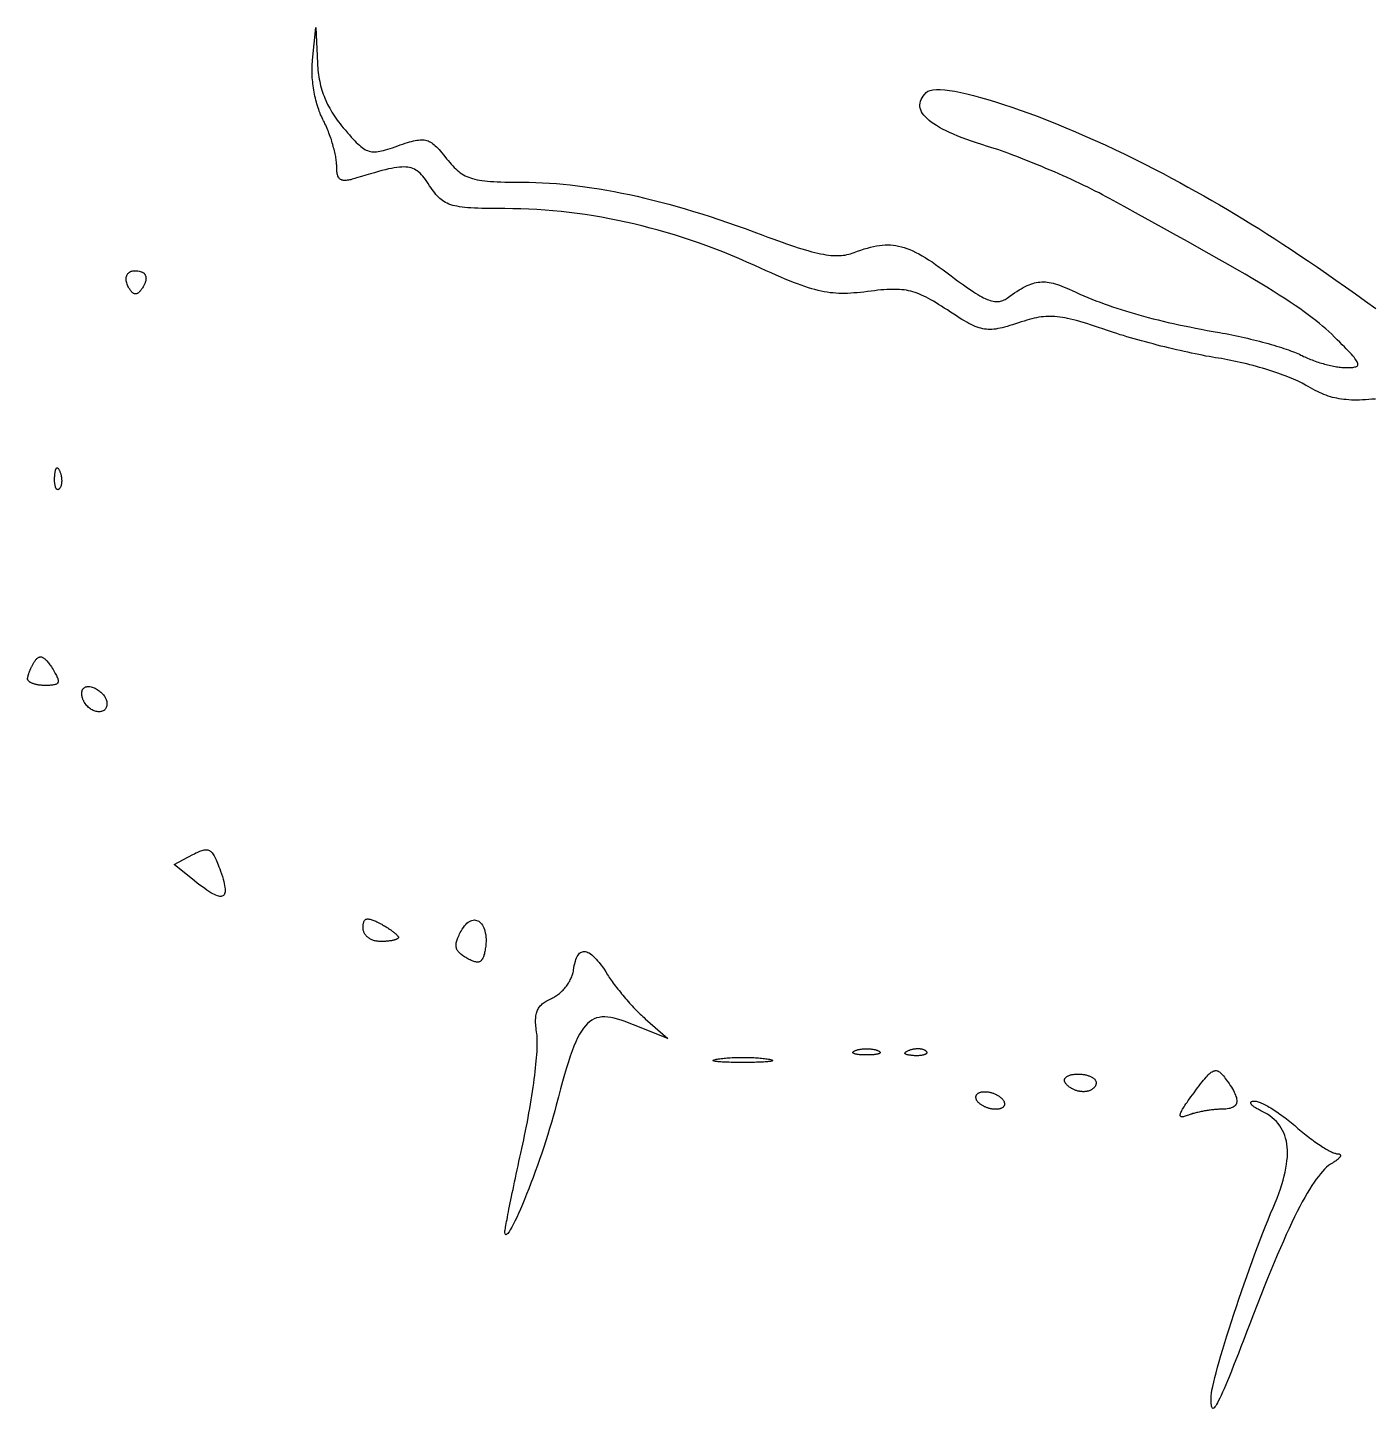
# Model space of a CAD drawing. Extents: x 61.4 to 117, y 125.4 to 225.4.
# Drawn here: x 70.34 to 81.49, y 135.66 to 147.11 of the extents above; entities that cross this region are included whole.
import ezdxf

# ---------------------------------------------------------------- set-up
doc = ezdxf.new("R2010")
doc.units = 0
doc.layers.add('LAYER_1', color=7, linetype='CONTINUOUS')

msp = doc.modelspace()

# ---------------------------------------------------------------- linework, layer by layer
at = {"layer": 'LAYER_1', "color": 7}
for points in [[(72.703, 146.843), (72.731, 147.114), (72.744, 146.818)], [(72.789, 146.352), (72.782, 146.365), (72.776, 146.378), (72.77, 146.391), (72.765, 146.405), (72.759, 146.42), (72.754, 146.434), (72.749, 146.449), (72.744, 146.465), (72.739, 146.48), (72.735, 146.496), (72.731, 146.512), (72.727, 146.529), (72.723, 146.545), (72.72, 146.562), (72.717, 146.579), (72.714, 146.596), (72.711, 146.613), (72.708, 146.63), (72.706, 146.647), (72.704, 146.664), (72.703, 146.681), (72.701, 146.698), (72.7, 146.715), (72.7, 146.731), (72.699, 146.748), (72.699, 146.765), (72.699, 146.781), (72.7, 146.797), (72.7, 146.813), (72.702, 146.828), (72.703, 146.843)], [(72.744, 146.818), (72.745, 146.798), (72.746, 146.779), (72.748, 146.76), (72.75, 146.741), (72.752, 146.722), (72.755, 146.704), (72.758, 146.685), (72.762, 146.667), (72.766, 146.649), (72.77, 146.631), (72.775, 146.613), (72.78, 146.596), (72.786, 146.579), (72.792, 146.561), (72.798, 146.544), (72.805, 146.527), (72.812, 146.51), (72.82, 146.494), (72.828, 146.477), (72.836, 146.461), (72.845, 146.444), (72.855, 146.428), (72.864, 146.411), (72.874, 146.395), (72.885, 146.379), (72.896, 146.363), (72.907, 146.347), (72.919, 146.331), (72.932, 146.315), (72.944, 146.299), (72.958, 146.283)], [(78.301, 146.128), (78.255, 146.143), (78.211, 146.157), (78.169, 146.171), (78.129, 146.186), (78.09, 146.2), (78.054, 146.214), (78.02, 146.229), (77.987, 146.243), (77.957, 146.258), (77.929, 146.272), (77.902, 146.286), (77.878, 146.301), (77.856, 146.315), (77.835, 146.33), (77.817, 146.344), (77.8, 146.359), (77.786, 146.373), (77.773, 146.387), (77.763, 146.402), (77.754, 146.416), (77.748, 146.431), (77.743, 146.445), (77.741, 146.46), (77.74, 146.474), (77.742, 146.488), (77.745, 146.503), (77.75, 146.517), (77.758, 146.532), (77.767, 146.546), (77.779, 146.56), (77.792, 146.575)], [(77.792, 146.575), (77.806, 146.585), (77.825, 146.592), (77.848, 146.597), (77.877, 146.599), (77.909, 146.599), (77.946, 146.597), (77.986, 146.592), (78.031, 146.585), (78.079, 146.576), (78.131, 146.564), (78.185, 146.551), (78.243, 146.535), (78.304, 146.518), (78.368, 146.498), (78.434, 146.477), (78.502, 146.454), (78.573, 146.43), (78.645, 146.403), (78.72, 146.375), (78.796, 146.346), (78.873, 146.315), (78.952, 146.283), (79.032, 146.249), (79.112, 146.214), (79.194, 146.178), (79.276, 146.141), (79.358, 146.102), (79.44, 146.063), (79.522, 146.023), (79.605, 145.981), (79.686, 145.939)], [(72.903, 145.973), (72.902, 145.982), (72.902, 145.991), (72.901, 146.001), (72.9, 146.011), (72.899, 146.021), (72.897, 146.032), (72.895, 146.044), (72.893, 146.055), (72.891, 146.067), (72.888, 146.079), (72.885, 146.092), (72.882, 146.104), (72.878, 146.117), (72.875, 146.13), (72.871, 146.143), (72.867, 146.157), (72.863, 146.17), (72.859, 146.184), (72.854, 146.197), (72.849, 146.211), (72.844, 146.224), (72.839, 146.238), (72.834, 146.251), (72.829, 146.264), (72.823, 146.277), (72.818, 146.29), (72.812, 146.303), (72.806, 146.316), (72.801, 146.328), (72.795, 146.341), (72.789, 146.352)], [(72.958, 146.283), (72.976, 146.262), (72.993, 146.242), (73.009, 146.223), (73.024, 146.206), (73.039, 146.189), (73.053, 146.175), (73.066, 146.161), (73.079, 146.148), (73.091, 146.137), (73.103, 146.127), (73.115, 146.118), (73.126, 146.11), (73.138, 146.103), (73.149, 146.097), (73.16, 146.093), (73.172, 146.089), (73.183, 146.086), (73.195, 146.084), (73.207, 146.083), (73.22, 146.083), (73.233, 146.084), (73.247, 146.085), (73.261, 146.088), (73.276, 146.091), (73.292, 146.095), (73.309, 146.099), (73.327, 146.105), (73.346, 146.111), (73.366, 146.117), (73.387, 146.125), (73.409, 146.132)], [(73.409, 146.132), (73.431, 146.14), (73.452, 146.147), (73.472, 146.154), (73.49, 146.16), (73.508, 146.165), (73.524, 146.17), (73.54, 146.174), (73.555, 146.177), (73.569, 146.18), (73.582, 146.181), (73.595, 146.183), (73.607, 146.183), (73.618, 146.183), (73.63, 146.182), (73.64, 146.18), (73.651, 146.177), (73.661, 146.173), (73.671, 146.169), (73.681, 146.164), (73.691, 146.157), (73.701, 146.15), (73.711, 146.142), (73.721, 146.133), (73.731, 146.124), (73.742, 146.113), (73.753, 146.101), (73.764, 146.088), (73.776, 146.074), (73.788, 146.059), (73.801, 146.043), (73.815, 146.026)], [(79.313, 145.696), (79.285, 145.711), (79.256, 145.726), (79.226, 145.742), (79.195, 145.758), (79.164, 145.773), (79.132, 145.789), (79.099, 145.805), (79.066, 145.821), (79.032, 145.837), (78.997, 145.853), (78.963, 145.869), (78.928, 145.885), (78.893, 145.9), (78.857, 145.916), (78.822, 145.931), (78.786, 145.946), (78.751, 145.961), (78.716, 145.976), (78.68, 145.99), (78.646, 146.004), (78.611, 146.018), (78.577, 146.031), (78.544, 146.044), (78.511, 146.056), (78.478, 146.068), (78.447, 146.08), (78.416, 146.091), (78.386, 146.101), (78.357, 146.111), (78.328, 146.12), (78.301, 146.128)], [(73.067, 145.866), (73.055, 145.862), (73.042, 145.858), (73.031, 145.855), (73.02, 145.852), (73.01, 145.85), (73, 145.848), (72.991, 145.847), (72.982, 145.846), (72.974, 145.846), (72.967, 145.846), (72.96, 145.846), (72.953, 145.847), (72.947, 145.849), (72.942, 145.851), (72.936, 145.853), (72.932, 145.856), (72.927, 145.86), (72.924, 145.864), (72.92, 145.869), (72.917, 145.874), (72.914, 145.88), (72.912, 145.886), (72.91, 145.893), (72.908, 145.901), (72.906, 145.909), (72.905, 145.918), (72.904, 145.928), (72.903, 145.938), (72.903, 145.949), (72.903, 145.961), (72.903, 145.973)], [(73.674, 145.802), (73.662, 145.82), (73.65, 145.837), (73.639, 145.853), (73.628, 145.868), (73.617, 145.881), (73.606, 145.893), (73.595, 145.905), (73.584, 145.915), (73.572, 145.924), (73.561, 145.932), (73.548, 145.938), (73.536, 145.944), (73.522, 145.949), (73.508, 145.953), (73.493, 145.955), (73.477, 145.957), (73.461, 145.958), (73.443, 145.957), (73.424, 145.956), (73.403, 145.954), (73.381, 145.95), (73.358, 145.946), (73.333, 145.941), (73.307, 145.935), (73.279, 145.927), (73.249, 145.919), (73.217, 145.91), (73.183, 145.901), (73.146, 145.89), (73.108, 145.878), (73.067, 145.866)], [(73.815, 146.026), (73.828, 146.01), (73.841, 145.994), (73.854, 145.98), (73.866, 145.966), (73.878, 145.953), (73.891, 145.941), (73.903, 145.93), (73.915, 145.92), (73.928, 145.91), (73.941, 145.901), (73.955, 145.893), (73.969, 145.885), (73.983, 145.878), (73.998, 145.872), (74.014, 145.866), (74.031, 145.861), (74.049, 145.856), (74.068, 145.852), (74.087, 145.848), (74.108, 145.845), (74.131, 145.842), (74.154, 145.84), (74.18, 145.837), (74.206, 145.836), (74.235, 145.834), (74.265, 145.833), (74.297, 145.832), (74.33, 145.831), (74.366, 145.831), (74.404, 145.831), (74.444, 145.831)], [(79.686, 145.939), (79.757, 145.902), (79.827, 145.865), (79.896, 145.828), (79.963, 145.791), (80.03, 145.755), (80.096, 145.718), (80.161, 145.68), (80.226, 145.643), (80.291, 145.605), (80.355, 145.566), (80.42, 145.527), (80.485, 145.487), (80.551, 145.446), (80.617, 145.404), (80.684, 145.361), (80.752, 145.317), (80.821, 145.272), (80.892, 145.224), (80.964, 145.176), (81.037, 145.125), (81.113, 145.073), (81.19, 145.019), (81.27, 144.963), (81.352, 144.905), (81.436, 144.845), (81.523, 144.782)], [(74.298, 145.612), (74.255, 145.612), (74.215, 145.612), (74.176, 145.612), (74.14, 145.613), (74.106, 145.614), (74.075, 145.615), (74.045, 145.616), (74.017, 145.618), (73.991, 145.619), (73.966, 145.622), (73.943, 145.624), (73.922, 145.627), (73.902, 145.631), (73.883, 145.635), (73.866, 145.639), (73.849, 145.644), (73.834, 145.65), (73.819, 145.656), (73.806, 145.663), (73.793, 145.67), (73.781, 145.678), (73.769, 145.687), (73.758, 145.697), (73.747, 145.707), (73.737, 145.718), (73.726, 145.73), (73.716, 145.742), (73.706, 145.756), (73.695, 145.771), (73.685, 145.786), (73.674, 145.802)], [(74.444, 145.831), (74.499, 145.83), (74.554, 145.829), (74.611, 145.826), (74.667, 145.823), (74.725, 145.819), (74.783, 145.814), (74.841, 145.808), (74.9, 145.801), (74.96, 145.793), (75.02, 145.785), (75.081, 145.775), (75.143, 145.765), (75.205, 145.753), (75.268, 145.741), (75.331, 145.728), (75.396, 145.714), (75.46, 145.699), (75.526, 145.683), (75.592, 145.666), (75.659, 145.648), (75.726, 145.629), (75.794, 145.61), (75.863, 145.589), (75.932, 145.568), (76.002, 145.546), (76.073, 145.522), (76.145, 145.498), (76.217, 145.473), (76.29, 145.447), (76.364, 145.42), (76.438, 145.392)], [(76.371, 145.139), (76.305, 145.168), (76.239, 145.197), (76.172, 145.225), (76.106, 145.252), (76.039, 145.278), (75.972, 145.303), (75.905, 145.327), (75.838, 145.35), (75.771, 145.372), (75.704, 145.393), (75.637, 145.414), (75.57, 145.433), (75.503, 145.451), (75.435, 145.468), (75.368, 145.485), (75.301, 145.5), (75.234, 145.514), (75.167, 145.528), (75.099, 145.54), (75.032, 145.552), (74.965, 145.562), (74.898, 145.571), (74.831, 145.58), (74.764, 145.587), (74.697, 145.594), (74.631, 145.599), (74.564, 145.604), (74.497, 145.607), (74.431, 145.61), (74.364, 145.611), (74.298, 145.612)], [(81.179, 144.546), (81.156, 144.569), (81.132, 144.592), (81.107, 144.614), (81.081, 144.637), (81.054, 144.66), (81.025, 144.683), (80.994, 144.707), (80.962, 144.732), (80.928, 144.756), (80.892, 144.782), (80.853, 144.809), (80.812, 144.836), (80.768, 144.865), (80.721, 144.895), (80.671, 144.926), (80.618, 144.959), (80.562, 144.993), (80.502, 145.029), (80.438, 145.067), (80.37, 145.106), (80.298, 145.148), (80.222, 145.191), (80.141, 145.237), (80.056, 145.285), (79.966, 145.336), (79.87, 145.389), (79.77, 145.445), (79.664, 145.503), (79.553, 145.564), (79.436, 145.629), (79.313, 145.696)], [(76.438, 145.392), (76.48, 145.376), (76.521, 145.361), (76.56, 145.347), (76.598, 145.333), (76.634, 145.32), (76.668, 145.309), (76.701, 145.298), (76.732, 145.287), (76.762, 145.278), (76.791, 145.269), (76.819, 145.261), (76.845, 145.254), (76.87, 145.248), (76.894, 145.242), (76.917, 145.237), (76.94, 145.233), (76.961, 145.229), (76.981, 145.227), (77.001, 145.224), (77.02, 145.223), (77.038, 145.222), (77.055, 145.222), (77.072, 145.222), (77.089, 145.223), (77.105, 145.225), (77.12, 145.227), (77.135, 145.23), (77.15, 145.234), (77.165, 145.238), (77.179, 145.243), (77.194, 145.248)], [(77.194, 145.248), (77.223, 145.259), (77.251, 145.268), (77.278, 145.277), (77.305, 145.285), (77.331, 145.292), (77.356, 145.298), (77.38, 145.303), (77.404, 145.307), (77.428, 145.309), (77.451, 145.311), (77.474, 145.311), (77.496, 145.311), (77.519, 145.309), (77.542, 145.306), (77.564, 145.301), (77.587, 145.296), (77.61, 145.289), (77.633, 145.281), (77.657, 145.272), (77.681, 145.261), (77.706, 145.249), (77.731, 145.236), (77.758, 145.221), (77.784, 145.205), (77.812, 145.188), (77.841, 145.169), (77.871, 145.149), (77.901, 145.127), (77.933, 145.104), (77.967, 145.079), (78.001, 145.053)], [(71.183, 144.949), (71.177, 144.959), (71.172, 144.968), (71.168, 144.977), (71.165, 144.986), (71.162, 144.995), (71.16, 145.004), (71.158, 145.012), (71.157, 145.02), (71.157, 145.028), (71.157, 145.036), (71.158, 145.043), (71.16, 145.049), (71.162, 145.056), (71.165, 145.062), (71.168, 145.067), (71.172, 145.073), (71.176, 145.077), (71.181, 145.082), (71.186, 145.085), (71.192, 145.089), (71.198, 145.092), (71.205, 145.094), (71.212, 145.096), (71.22, 145.097), (71.228, 145.097), (71.236, 145.097), (71.245, 145.097), (71.254, 145.095), (71.264, 145.094), (71.274, 145.091), (71.284, 145.088)], [(71.284, 145.088), (71.288, 145.086), (71.292, 145.084), (71.296, 145.082), (71.299, 145.08), (71.302, 145.078), (71.305, 145.075), (71.308, 145.072), (71.311, 145.069), (71.313, 145.066), (71.315, 145.063), (71.316, 145.059), (71.318, 145.055), (71.319, 145.052), (71.32, 145.048), (71.321, 145.043), (71.321, 145.039), (71.322, 145.035), (71.321, 145.03), (71.321, 145.025), (71.321, 145.021), (71.32, 145.016), (71.319, 145.011), (71.317, 145.006), (71.316, 145.001), (71.314, 144.995), (71.312, 144.99), (71.31, 144.985), (71.307, 144.979), (71.304, 144.974), (71.301, 144.968), (71.298, 144.962)], [(77.306, 144.924), (77.276, 144.92), (77.247, 144.917), (77.22, 144.914), (77.193, 144.912), (77.167, 144.91), (77.141, 144.908), (77.117, 144.908), (77.092, 144.908), (77.068, 144.908), (77.044, 144.91), (77.02, 144.912), (76.996, 144.914), (76.971, 144.918), (76.947, 144.922), (76.922, 144.927), (76.896, 144.933), (76.87, 144.94), (76.843, 144.947), (76.816, 144.956), (76.787, 144.965), (76.757, 144.976), (76.726, 144.987), (76.693, 144.999), (76.659, 145.013), (76.624, 145.027), (76.587, 145.043), (76.548, 145.06), (76.507, 145.078), (76.464, 145.097), (76.419, 145.117), (76.371, 145.139)], [(78.001, 145.053), (78.028, 145.033), (78.053, 145.014), (78.078, 144.996), (78.101, 144.979), (78.123, 144.963), (78.144, 144.948), (78.165, 144.934), (78.184, 144.922), (78.202, 144.91), (78.22, 144.899), (78.237, 144.889), (78.253, 144.88), (78.268, 144.872), (78.283, 144.865), (78.297, 144.859), (78.31, 144.854), (78.323, 144.849), (78.335, 144.846), (78.347, 144.843), (78.359, 144.841), (78.37, 144.84), (78.38, 144.84), (78.39, 144.84), (78.4, 144.841), (78.41, 144.843), (78.42, 144.846), (78.429, 144.85), (78.438, 144.854), (78.447, 144.858), (78.456, 144.864), (78.465, 144.87)], [(71.298, 144.962), (71.293, 144.956), (71.289, 144.949), (71.285, 144.943), (71.281, 144.937), (71.277, 144.932), (71.273, 144.928), (71.269, 144.923), (71.265, 144.919), (71.261, 144.916), (71.258, 144.913), (71.254, 144.91), (71.25, 144.908), (71.247, 144.907), (71.243, 144.905), (71.24, 144.904), (71.236, 144.904), (71.233, 144.904), (71.229, 144.904), (71.226, 144.905), (71.222, 144.907), (71.219, 144.908), (71.215, 144.911), (71.212, 144.913), (71.208, 144.916), (71.205, 144.92), (71.201, 144.923), (71.198, 144.928), (71.194, 144.932), (71.19, 144.938), (71.187, 144.943), (71.183, 144.949)], [(77.968, 144.771), (77.943, 144.787), (77.919, 144.803), (77.896, 144.817), (77.874, 144.831), (77.853, 144.844), (77.832, 144.856), (77.812, 144.867), (77.792, 144.877), (77.773, 144.886), (77.755, 144.895), (77.736, 144.903), (77.718, 144.91), (77.7, 144.916), (77.682, 144.922), (77.664, 144.926), (77.646, 144.931), (77.628, 144.934), (77.61, 144.937), (77.591, 144.939), (77.571, 144.941), (77.551, 144.942), (77.531, 144.942), (77.51, 144.942), (77.488, 144.942), (77.465, 144.94), (77.441, 144.939), (77.417, 144.937), (77.391, 144.934), (77.364, 144.931), (77.335, 144.928), (77.306, 144.924)], [(78.465, 144.87), (78.486, 144.885), (78.506, 144.9), (78.526, 144.913), (78.545, 144.925), (78.563, 144.937), (78.58, 144.947), (78.597, 144.957), (78.614, 144.965), (78.63, 144.973), (78.646, 144.98), (78.661, 144.986), (78.676, 144.991), (78.691, 144.996), (78.706, 144.999), (78.721, 145.002), (78.736, 145.003), (78.751, 145.004), (78.766, 145.004), (78.782, 145.004), (78.797, 145.002), (78.813, 145), (78.829, 144.996), (78.846, 144.992), (78.863, 144.988), (78.881, 144.982), (78.899, 144.976), (78.918, 144.969), (78.938, 144.961), (78.958, 144.952), (78.979, 144.943), (79.002, 144.933)], [(79.002, 144.933), (79.035, 144.918), (79.068, 144.903), (79.101, 144.889), (79.134, 144.875), (79.167, 144.861), (79.201, 144.848), (79.235, 144.835), (79.269, 144.822), (79.303, 144.81), (79.338, 144.798), (79.373, 144.786), (79.409, 144.774), (79.445, 144.763), (79.482, 144.752), (79.519, 144.741), (79.557, 144.73), (79.596, 144.719), (79.635, 144.709), (79.675, 144.698), (79.716, 144.688), (79.757, 144.678), (79.799, 144.668), (79.843, 144.659), (79.887, 144.649), (79.932, 144.64), (79.978, 144.63), (80.025, 144.621), (80.073, 144.611), (80.123, 144.602), (80.173, 144.593), (80.225, 144.584)], [(78.557, 144.664), (78.532, 144.656), (78.508, 144.648), (78.485, 144.641), (78.464, 144.635), (78.443, 144.629), (78.424, 144.624), (78.406, 144.62), (78.388, 144.616), (78.371, 144.613), (78.354, 144.611), (78.338, 144.61), (78.322, 144.609), (78.307, 144.61), (78.292, 144.611), (78.277, 144.612), (78.262, 144.615), (78.246, 144.619), (78.231, 144.623), (78.215, 144.629), (78.199, 144.635), (78.182, 144.642), (78.165, 144.651), (78.147, 144.66), (78.129, 144.67), (78.109, 144.681), (78.089, 144.693), (78.067, 144.707), (78.044, 144.721), (78.021, 144.737), (77.995, 144.753), (77.968, 144.771)], [(79.297, 144.6), (79.259, 144.614), (79.223, 144.626), (79.188, 144.637), (79.156, 144.648), (79.125, 144.658), (79.095, 144.667), (79.067, 144.675), (79.04, 144.683), (79.014, 144.69), (78.99, 144.696), (78.966, 144.701), (78.944, 144.705), (78.922, 144.709), (78.901, 144.712), (78.88, 144.715), (78.86, 144.717), (78.841, 144.718), (78.822, 144.718), (78.803, 144.718), (78.784, 144.717), (78.765, 144.715), (78.746, 144.713), (78.727, 144.71), (78.708, 144.706), (78.688, 144.702), (78.668, 144.697), (78.647, 144.692), (78.626, 144.686), (78.604, 144.679), (78.581, 144.672), (78.557, 144.664)], [(80.217, 144.371), (80.192, 144.375), (80.166, 144.379), (80.139, 144.384), (80.111, 144.389), (80.082, 144.395), (80.053, 144.401), (80.023, 144.407), (79.993, 144.413), (79.962, 144.42), (79.931, 144.426), (79.899, 144.434), (79.868, 144.441), (79.836, 144.448), (79.803, 144.456), (79.771, 144.464), (79.739, 144.472), (79.707, 144.48), (79.675, 144.489), (79.643, 144.497), (79.611, 144.506), (79.579, 144.514), (79.548, 144.523), (79.518, 144.531), (79.488, 144.54), (79.458, 144.549), (79.429, 144.558), (79.401, 144.566), (79.374, 144.575), (79.347, 144.584), (79.322, 144.592), (79.297, 144.6)], [(80.225, 144.584), (80.25, 144.579), (80.276, 144.575), (80.302, 144.57), (80.327, 144.564), (80.353, 144.559), (80.379, 144.554), (80.405, 144.548), (80.431, 144.542), (80.457, 144.536), (80.482, 144.53), (80.508, 144.524), (80.533, 144.517), (80.558, 144.511), (80.582, 144.505), (80.606, 144.498), (80.63, 144.492), (80.653, 144.485), (80.676, 144.478), (80.698, 144.472), (80.719, 144.465), (80.74, 144.459), (80.76, 144.452), (80.779, 144.446), (80.797, 144.439), (80.815, 144.433), (80.832, 144.427), (80.847, 144.42), (80.862, 144.414), (80.875, 144.409), (80.888, 144.403), (80.899, 144.397)], [(81.267, 144.293), (81.282, 144.293), (81.296, 144.293), (81.308, 144.294), (81.32, 144.294), (81.33, 144.295), (81.34, 144.296), (81.348, 144.298), (81.355, 144.3), (81.361, 144.302), (81.366, 144.305), (81.37, 144.308), (81.373, 144.312), (81.374, 144.317), (81.374, 144.322), (81.373, 144.327), (81.371, 144.334), (81.367, 144.341), (81.363, 144.349), (81.357, 144.358), (81.349, 144.368), (81.341, 144.379), (81.331, 144.39), (81.319, 144.403), (81.307, 144.417), (81.293, 144.432), (81.277, 144.448), (81.261, 144.465), (81.242, 144.483), (81.223, 144.503), (81.202, 144.524), (81.179, 144.546)], [(80.94, 144.147), (80.926, 144.155), (80.911, 144.163), (80.894, 144.172), (80.877, 144.18), (80.858, 144.188), (80.839, 144.197), (80.819, 144.205), (80.798, 144.214), (80.777, 144.222), (80.754, 144.231), (80.731, 144.239), (80.708, 144.247), (80.684, 144.255), (80.659, 144.264), (80.634, 144.272), (80.609, 144.279), (80.583, 144.287), (80.557, 144.295), (80.531, 144.302), (80.505, 144.309), (80.478, 144.316), (80.452, 144.323), (80.425, 144.329), (80.398, 144.336), (80.372, 144.342), (80.345, 144.347), (80.319, 144.353), (80.293, 144.358), (80.268, 144.363), (80.242, 144.367), (80.217, 144.371)], [(80.899, 144.397), (80.91, 144.392), (80.921, 144.386), (80.933, 144.381), (80.944, 144.376), (80.956, 144.37), (80.968, 144.365), (80.981, 144.36), (80.993, 144.356), (81.006, 144.351), (81.019, 144.346), (81.032, 144.342), (81.045, 144.338), (81.058, 144.333), (81.071, 144.329), (81.084, 144.326), (81.097, 144.322), (81.109, 144.318), (81.122, 144.315), (81.135, 144.312), (81.147, 144.309), (81.16, 144.307), (81.172, 144.304), (81.184, 144.302), (81.195, 144.3), (81.206, 144.298), (81.218, 144.297), (81.228, 144.296), (81.239, 144.295), (81.249, 144.294), (81.258, 144.293), (81.267, 144.293)], [(81.519, 144.032), (81.49, 144.03), (81.463, 144.028), (81.436, 144.026), (81.411, 144.025), (81.387, 144.024), (81.363, 144.024), (81.34, 144.024), (81.319, 144.024), (81.297, 144.025), (81.277, 144.027), (81.257, 144.029), (81.237, 144.031), (81.218, 144.034), (81.199, 144.038), (81.181, 144.042), (81.163, 144.046), (81.145, 144.051), (81.127, 144.057), (81.109, 144.063), (81.091, 144.07), (81.074, 144.078), (81.055, 144.086), (81.037, 144.094), (81.019, 144.103), (81, 144.113), (80.98, 144.124), (80.961, 144.135), (80.94, 144.147)], [(70.564, 143.383), (70.565, 143.391), (70.565, 143.399), (70.566, 143.406), (70.566, 143.413), (70.567, 143.419), (70.568, 143.425), (70.569, 143.43), (70.57, 143.435), (70.571, 143.44), (70.572, 143.444), (70.573, 143.448), (70.574, 143.451), (70.576, 143.454), (70.577, 143.456), (70.578, 143.458), (70.58, 143.46), (70.581, 143.461), (70.583, 143.462), (70.585, 143.462), (70.586, 143.461), (70.588, 143.461), (70.59, 143.459), (70.592, 143.458), (70.594, 143.456), (70.596, 143.453), (70.598, 143.45), (70.6, 143.446), (70.602, 143.442), (70.604, 143.438), (70.606, 143.433), (70.608, 143.427)], [(70.608, 143.427), (70.61, 143.422), (70.612, 143.417), (70.614, 143.412), (70.615, 143.407), (70.617, 143.401), (70.618, 143.396), (70.619, 143.391), (70.62, 143.385), (70.621, 143.38), (70.622, 143.375), (70.622, 143.369), (70.622, 143.364), (70.623, 143.359), (70.623, 143.354), (70.623, 143.349), (70.622, 143.344), (70.622, 143.339), (70.622, 143.335), (70.621, 143.33), (70.62, 143.325), (70.619, 143.321), (70.618, 143.317), (70.617, 143.313), (70.616, 143.309), (70.614, 143.305), (70.613, 143.302), (70.611, 143.298), (70.609, 143.295), (70.607, 143.292), (70.605, 143.29), (70.602, 143.287)], [(70.602, 143.287), (70.6, 143.285), (70.598, 143.283), (70.596, 143.282), (70.593, 143.281), (70.591, 143.28), (70.589, 143.28), (70.587, 143.281), (70.585, 143.281), (70.583, 143.282), (70.582, 143.283), (70.58, 143.285), (70.578, 143.287), (70.577, 143.29), (70.575, 143.292), (70.574, 143.295), (70.572, 143.299), (70.571, 143.302), (70.57, 143.306), (70.569, 143.311), (70.568, 143.315), (70.567, 143.32), (70.566, 143.325), (70.565, 143.331), (70.565, 143.336), (70.564, 143.342), (70.564, 143.349), (70.564, 143.355), (70.564, 143.362), (70.564, 143.369), (70.564, 143.376), (70.564, 143.383)], [(70.564, 143.383), (70.564, 143.383)], [(70.34, 141.711), (70.34, 141.714), (70.34, 141.717), (70.341, 141.72), (70.341, 141.724), (70.342, 141.728), (70.343, 141.732), (70.344, 141.736), (70.345, 141.74), (70.346, 141.744), (70.348, 141.749), (70.349, 141.753), (70.351, 141.758), (70.352, 141.763), (70.354, 141.768), (70.356, 141.773), (70.358, 141.778), (70.36, 141.783), (70.362, 141.788), (70.365, 141.793), (70.367, 141.799), (70.37, 141.804), (70.372, 141.809), (70.375, 141.814), (70.377, 141.819), (70.38, 141.824), (70.383, 141.83), (70.386, 141.835), (70.388, 141.84), (70.391, 141.845), (70.394, 141.849), (70.397, 141.854)], [(70.397, 141.854), (70.401, 141.86), (70.405, 141.866), (70.409, 141.871), (70.413, 141.875), (70.417, 141.879), (70.421, 141.882), (70.425, 141.885), (70.429, 141.888), (70.433, 141.89), (70.437, 141.891), (70.442, 141.892), (70.446, 141.892), (70.45, 141.892), (70.455, 141.892), (70.459, 141.89), (70.463, 141.889), (70.468, 141.886), (70.473, 141.884), (70.478, 141.88), (70.482, 141.877), (70.487, 141.872), (70.492, 141.867), (70.498, 141.862), (70.503, 141.856), (70.508, 141.85), (70.514, 141.843), (70.519, 141.835), (70.525, 141.827), (70.531, 141.818), (70.537, 141.809), (70.543, 141.799)], [(70.486, 141.656), (70.478, 141.656), (70.47, 141.656), (70.463, 141.656), (70.455, 141.657), (70.448, 141.658), (70.441, 141.658), (70.434, 141.659), (70.427, 141.66), (70.42, 141.661), (70.414, 141.663), (70.408, 141.664), (70.402, 141.666), (70.396, 141.667), (70.39, 141.669), (70.385, 141.671), (70.38, 141.673), (70.375, 141.675), (70.37, 141.677), (70.366, 141.679), (70.362, 141.681), (70.358, 141.684), (70.355, 141.686), (70.352, 141.689), (70.349, 141.691), (70.346, 141.694), (70.344, 141.696), (70.343, 141.699), (70.341, 141.702), (70.34, 141.705), (70.34, 141.708), (70.34, 141.711)], [(70.543, 141.799), (70.551, 141.788), (70.557, 141.776), (70.563, 141.766), (70.569, 141.756), (70.574, 141.747), (70.579, 141.738), (70.583, 141.73), (70.586, 141.722), (70.589, 141.715), (70.591, 141.709), (70.592, 141.703), (70.593, 141.697), (70.594, 141.692), (70.593, 141.687), (70.592, 141.683), (70.591, 141.679), (70.589, 141.675), (70.586, 141.672), (70.582, 141.669), (70.578, 141.667), (70.573, 141.665), (70.568, 141.663), (70.561, 141.661), (70.554, 141.66), (70.547, 141.658), (70.538, 141.658), (70.529, 141.657), (70.52, 141.656), (70.509, 141.656), (70.498, 141.656), (70.486, 141.656)], [(70.812, 141.514), (70.809, 141.518), (70.807, 141.522), (70.805, 141.527), (70.803, 141.531), (70.801, 141.535), (70.799, 141.54), (70.797, 141.544), (70.796, 141.549), (70.794, 141.553), (70.793, 141.557), (70.792, 141.562), (70.791, 141.566), (70.79, 141.57), (70.79, 141.574), (70.789, 141.579), (70.789, 141.583), (70.789, 141.587), (70.789, 141.591), (70.789, 141.595), (70.789, 141.598), (70.79, 141.602), (70.79, 141.606), (70.791, 141.609), (70.792, 141.612), (70.793, 141.616), (70.794, 141.619), (70.796, 141.621), (70.797, 141.624), (70.799, 141.627), (70.801, 141.629), (70.803, 141.631)], [(70.803, 141.631), (70.808, 141.636), (70.814, 141.64), (70.82, 141.643), (70.827, 141.645), (70.834, 141.646), (70.842, 141.647), (70.849, 141.646), (70.857, 141.646), (70.866, 141.644), (70.874, 141.642), (70.882, 141.639), (70.891, 141.636), (70.899, 141.632), (70.908, 141.628), (70.916, 141.623), (70.924, 141.617), (70.932, 141.612), (70.94, 141.606), (70.947, 141.599), (70.955, 141.592), (70.961, 141.585), (70.968, 141.578), (70.974, 141.57), (70.979, 141.563), (70.984, 141.555), (70.988, 141.546), (70.991, 141.538), (70.994, 141.53), (70.996, 141.522), (70.998, 141.513), (70.998, 141.505)], [(70.998, 141.505), (70.998, 141.496), (70.997, 141.488), (70.995, 141.48), (70.992, 141.474), (70.989, 141.467), (70.985, 141.462), (70.981, 141.457), (70.976, 141.452), (70.971, 141.448), (70.965, 141.445), (70.959, 141.442), (70.952, 141.44), (70.946, 141.439), (70.939, 141.438), (70.931, 141.438), (70.924, 141.438), (70.916, 141.439), (70.908, 141.441), (70.9, 141.443), (70.892, 141.446), (70.884, 141.449), (70.876, 141.453), (70.868, 141.457), (70.86, 141.462), (70.853, 141.468), (70.845, 141.474), (70.838, 141.481), (70.831, 141.488), (70.824, 141.496), (70.818, 141.505), (70.812, 141.514)], [(70.812, 141.514), (70.812, 141.514)], [(71.725, 140.034), (71.556, 140.17), (71.71, 140.253)], [(71.71, 140.253), (71.723, 140.259), (71.735, 140.266), (71.746, 140.271), (71.757, 140.276), (71.768, 140.281), (71.777, 140.284), (71.787, 140.287), (71.796, 140.29), (71.804, 140.291), (71.812, 140.292), (71.82, 140.293), (71.827, 140.292), (71.834, 140.291), (71.841, 140.289), (71.847, 140.286), (71.853, 140.282), (71.859, 140.278), (71.865, 140.272), (71.871, 140.266), (71.877, 140.259), (71.882, 140.251), (71.888, 140.242), (71.893, 140.232), (71.898, 140.221), (71.904, 140.209), (71.91, 140.196), (71.915, 140.182), (71.921, 140.167), (71.927, 140.151), (71.933, 140.134), (71.94, 140.116)], [(71.94, 140.116), (71.948, 140.093), (71.955, 140.07), (71.961, 140.049), (71.966, 140.03), (71.97, 140.012), (71.973, 139.995), (71.976, 139.98), (71.977, 139.967), (71.977, 139.954), (71.977, 139.943), (71.975, 139.934), (71.972, 139.926), (71.969, 139.919), (71.964, 139.913), (71.958, 139.909), (71.951, 139.907), (71.944, 139.906), (71.935, 139.906), (71.925, 139.907), (71.914, 139.91), (71.902, 139.915), (71.889, 139.921), (71.875, 139.928), (71.86, 139.936), (71.844, 139.946), (71.827, 139.957), (71.809, 139.97), (71.789, 139.984), (71.769, 139.999), (71.747, 140.016), (71.725, 140.034)], [(73.122, 139.644), (73.122, 139.652), (73.123, 139.66), (73.123, 139.667), (73.124, 139.674), (73.125, 139.681), (73.126, 139.687), (73.128, 139.692), (73.129, 139.697), (73.131, 139.701), (73.134, 139.705), (73.136, 139.709), (73.139, 139.711), (73.142, 139.714), (73.146, 139.716), (73.15, 139.717), (73.154, 139.718), (73.159, 139.719), (73.164, 139.719), (73.169, 139.718), (73.175, 139.718), (73.181, 139.716), (73.188, 139.714), (73.195, 139.712), (73.202, 139.709), (73.21, 139.706), (73.219, 139.703), (73.228, 139.699), (73.237, 139.694), (73.247, 139.689), (73.258, 139.684), (73.269, 139.678)], [(73.269, 139.678), (73.277, 139.674), (73.284, 139.669), (73.292, 139.665), (73.299, 139.661), (73.307, 139.657), (73.314, 139.652), (73.321, 139.648), (73.327, 139.644), (73.334, 139.639), (73.341, 139.635), (73.347, 139.631), (73.353, 139.627), (73.359, 139.623), (73.364, 139.618), (73.37, 139.614), (73.375, 139.61), (73.38, 139.607), (73.384, 139.603), (73.389, 139.599), (73.393, 139.596), (73.397, 139.592), (73.4, 139.589), (73.403, 139.586), (73.406, 139.582), (73.408, 139.58), (73.41, 139.577), (73.412, 139.574), (73.414, 139.572), (73.415, 139.569), (73.415, 139.567), (73.415, 139.565)], [(73.935, 139.616), (73.944, 139.633), (73.954, 139.648), (73.964, 139.661), (73.974, 139.673), (73.984, 139.683), (73.994, 139.691), (74.005, 139.698), (74.015, 139.703), (74.025, 139.707), (74.035, 139.709), (74.045, 139.71), (74.054, 139.709), (74.064, 139.707), (74.073, 139.704), (74.081, 139.699), (74.09, 139.693), (74.097, 139.686), (74.105, 139.677), (74.112, 139.668), (74.118, 139.657), (74.123, 139.645), (74.128, 139.632), (74.133, 139.618), (74.136, 139.603), (74.139, 139.587), (74.141, 139.57), (74.142, 139.552), (74.142, 139.533), (74.141, 139.513), (74.139, 139.492), (74.136, 139.471)], [(73.269, 139.531), (73.261, 139.531), (73.253, 139.532), (73.245, 139.533), (73.238, 139.534), (73.23, 139.535), (73.223, 139.536), (73.216, 139.538), (73.209, 139.54), (73.203, 139.543), (73.196, 139.545), (73.19, 139.548), (73.184, 139.551), (73.178, 139.554), (73.172, 139.558), (73.167, 139.562), (73.162, 139.566), (73.157, 139.57), (73.153, 139.574), (73.148, 139.578), (73.144, 139.583), (73.141, 139.588), (73.137, 139.593), (73.134, 139.598), (73.132, 139.603), (73.129, 139.609), (73.127, 139.614), (73.125, 139.62), (73.124, 139.626), (73.123, 139.632), (73.123, 139.638), (73.122, 139.644)], [(73.415, 139.565), (73.415, 139.564), (73.415, 139.562), (73.414, 139.56), (73.412, 139.558), (73.41, 139.557), (73.408, 139.555), (73.406, 139.553), (73.403, 139.552), (73.4, 139.55), (73.397, 139.549), (73.393, 139.547), (73.389, 139.546), (73.384, 139.544), (73.38, 139.543), (73.375, 139.542), (73.37, 139.541), (73.364, 139.54), (73.359, 139.538), (73.353, 139.537), (73.347, 139.537), (73.341, 139.536), (73.334, 139.535), (73.327, 139.534), (73.321, 139.533), (73.314, 139.533), (73.307, 139.532), (73.299, 139.532), (73.292, 139.532), (73.284, 139.531), (73.277, 139.531), (73.269, 139.531)], [(73.983, 139.393), (73.973, 139.399), (73.964, 139.404), (73.955, 139.41), (73.947, 139.415), (73.94, 139.421), (73.933, 139.426), (73.926, 139.431), (73.921, 139.437), (73.916, 139.443), (73.911, 139.448), (73.907, 139.454), (73.903, 139.46), (73.9, 139.466), (73.898, 139.472), (73.896, 139.478), (73.895, 139.484), (73.894, 139.491), (73.893, 139.498), (73.894, 139.505), (73.894, 139.512), (73.895, 139.52), (73.897, 139.528), (73.899, 139.536), (73.902, 139.545), (73.905, 139.554), (73.909, 139.563), (73.913, 139.573), (73.918, 139.583), (73.923, 139.594), (73.928, 139.605), (73.935, 139.616)], [(74.136, 139.471), (74.134, 139.459), (74.132, 139.449), (74.13, 139.439), (74.128, 139.429), (74.125, 139.421), (74.123, 139.412), (74.12, 139.405), (74.117, 139.398), (74.115, 139.392), (74.111, 139.386), (74.108, 139.381), (74.105, 139.376), (74.101, 139.372), (74.097, 139.369), (74.093, 139.366), (74.088, 139.364), (74.084, 139.362), (74.079, 139.361), (74.073, 139.36), (74.068, 139.36), (74.062, 139.361), (74.056, 139.362), (74.049, 139.363), (74.042, 139.365), (74.035, 139.368), (74.027, 139.371), (74.019, 139.374), (74.011, 139.378), (74.002, 139.383), (73.992, 139.388), (73.983, 139.393)], [(74.867, 139.293), (74.871, 139.313), (74.874, 139.333), (74.878, 139.35), (74.883, 139.367), (74.888, 139.381), (74.893, 139.395), (74.899, 139.407), (74.905, 139.417), (74.911, 139.426), (74.918, 139.434), (74.925, 139.44), (74.933, 139.444), (74.941, 139.447), (74.949, 139.449), (74.958, 139.449), (74.968, 139.448), (74.977, 139.445), (74.987, 139.441), (74.997, 139.436), (75.008, 139.429), (75.019, 139.42), (75.031, 139.41), (75.042, 139.399), (75.055, 139.386), (75.067, 139.372), (75.08, 139.356), (75.093, 139.339), (75.107, 139.321), (75.121, 139.301), (75.135, 139.279), (75.15, 139.256)], [(74.686, 139.059), (74.694, 139.063), (74.703, 139.067), (74.711, 139.072), (74.719, 139.077), (74.727, 139.082), (74.735, 139.088), (74.743, 139.094), (74.751, 139.1), (74.759, 139.107), (74.766, 139.114), (74.774, 139.121), (74.781, 139.128), (74.788, 139.136), (74.795, 139.144), (74.801, 139.152), (74.808, 139.16), (74.814, 139.169), (74.82, 139.177), (74.825, 139.186), (74.83, 139.194), (74.836, 139.203), (74.84, 139.212), (74.845, 139.221), (74.849, 139.23), (74.853, 139.239), (74.856, 139.248), (74.859, 139.257), (74.862, 139.266), (74.864, 139.275), (74.866, 139.284), (74.867, 139.293)], [(75.15, 139.256), (75.157, 139.245), (75.164, 139.234), (75.172, 139.223), (75.18, 139.211), (75.188, 139.199), (75.197, 139.187), (75.206, 139.174), (75.216, 139.162), (75.225, 139.149), (75.235, 139.137), (75.245, 139.124), (75.256, 139.111), (75.266, 139.098), (75.277, 139.085), (75.288, 139.072), (75.299, 139.059), (75.31, 139.047), (75.321, 139.034), (75.332, 139.021), (75.344, 139.009), (75.355, 138.997), (75.366, 138.985), (75.377, 138.973), (75.388, 138.962), (75.399, 138.95), (75.41, 138.94), (75.421, 138.929), (75.432, 138.919), (75.442, 138.909), (75.453, 138.9), (75.463, 138.891)], [(74.563, 138.766), (74.561, 138.783), (74.559, 138.799), (74.557, 138.814), (74.555, 138.829), (74.554, 138.843), (74.553, 138.857), (74.553, 138.87), (74.553, 138.882), (74.554, 138.894), (74.554, 138.905), (74.556, 138.916), (74.557, 138.926), (74.56, 138.936), (74.562, 138.945), (74.565, 138.954), (74.569, 138.962), (74.573, 138.971), (74.578, 138.978), (74.583, 138.986), (74.588, 138.993), (74.594, 139), (74.601, 139.007), (74.608, 139.013), (74.616, 139.019), (74.624, 139.025), (74.633, 139.031), (74.642, 139.037), (74.652, 139.042), (74.663, 139.048), (74.674, 139.053), (74.686, 139.059)], [(75.365, 138.841), (75.329, 138.855), (75.295, 138.867), (75.263, 138.878), (75.233, 138.887), (75.204, 138.895), (75.177, 138.9), (75.151, 138.904), (75.126, 138.905), (75.103, 138.905), (75.081, 138.902), (75.059, 138.897), (75.039, 138.889), (75.02, 138.879), (75.001, 138.866), (74.983, 138.851), (74.966, 138.833), (74.949, 138.812), (74.933, 138.788), (74.917, 138.762), (74.901, 138.732), (74.886, 138.699), (74.871, 138.662), (74.855, 138.623), (74.84, 138.58), (74.825, 138.533), (74.809, 138.482), (74.793, 138.428), (74.776, 138.371), (74.76, 138.309), (74.742, 138.243), (74.724, 138.173)], [(75.463, 138.891), (75.65, 138.726), (75.365, 138.841)], [(74.447, 137.849), (74.455, 137.886), (74.462, 137.923), (74.47, 137.961), (74.477, 137.998), (74.485, 138.035), (74.491, 138.072), (74.498, 138.109), (74.504, 138.145), (74.511, 138.181), (74.517, 138.217), (74.522, 138.252), (74.527, 138.287), (74.532, 138.322), (74.537, 138.355), (74.542, 138.388), (74.546, 138.42), (74.549, 138.452), (74.553, 138.482), (74.556, 138.511), (74.559, 138.54), (74.561, 138.567), (74.563, 138.593), (74.565, 138.618), (74.566, 138.642), (74.567, 138.664), (74.567, 138.685), (74.567, 138.704), (74.567, 138.722), (74.566, 138.738), (74.565, 138.753), (74.563, 138.766)], [(77.298, 138.59), (77.288, 138.59), (77.279, 138.59), (77.27, 138.59), (77.262, 138.591), (77.254, 138.591), (77.246, 138.592), (77.239, 138.592), (77.232, 138.593), (77.226, 138.594), (77.22, 138.595), (77.215, 138.596), (77.21, 138.597), (77.205, 138.598), (77.201, 138.599), (77.197, 138.6), (77.194, 138.602), (77.191, 138.603), (77.189, 138.604), (77.187, 138.606), (77.186, 138.607), (77.185, 138.609), (77.185, 138.61), (77.185, 138.612), (77.186, 138.614), (77.187, 138.616), (77.189, 138.617), (77.191, 138.619), (77.194, 138.621), (77.198, 138.623), (77.202, 138.625), (77.206, 138.627)], [(77.206, 138.627), (77.211, 138.629), (77.217, 138.631), (77.222, 138.632), (77.227, 138.634), (77.233, 138.635), (77.239, 138.636), (77.245, 138.638), (77.251, 138.639), (77.257, 138.639), (77.263, 138.64), (77.269, 138.641), (77.276, 138.641), (77.282, 138.642), (77.288, 138.642), (77.295, 138.642), (77.301, 138.642), (77.308, 138.642), (77.314, 138.642), (77.32, 138.641), (77.327, 138.641), (77.333, 138.64), (77.339, 138.639), (77.345, 138.639), (77.351, 138.638), (77.357, 138.636), (77.363, 138.635), (77.369, 138.634), (77.374, 138.632), (77.379, 138.631), (77.385, 138.629), (77.39, 138.627)], [(77.39, 138.627), (77.394, 138.625), (77.398, 138.623), (77.402, 138.621), (77.405, 138.619), (77.407, 138.617), (77.409, 138.616), (77.41, 138.614), (77.411, 138.612), (77.411, 138.61), (77.411, 138.609), (77.41, 138.607), (77.409, 138.606), (77.407, 138.604), (77.405, 138.603), (77.402, 138.602), (77.399, 138.6), (77.395, 138.599), (77.391, 138.598), (77.386, 138.597), (77.381, 138.596), (77.376, 138.595), (77.37, 138.594), (77.363, 138.593), (77.357, 138.592), (77.349, 138.592), (77.342, 138.591), (77.334, 138.591), (77.325, 138.59), (77.317, 138.59), (77.307, 138.59), (77.298, 138.59)], [(77.695, 138.584), (77.687, 138.585), (77.679, 138.585), (77.672, 138.586), (77.665, 138.587), (77.659, 138.587), (77.653, 138.588), (77.648, 138.589), (77.642, 138.59), (77.638, 138.591), (77.634, 138.592), (77.63, 138.593), (77.627, 138.594), (77.624, 138.596), (77.622, 138.597), (77.62, 138.599), (77.618, 138.6), (77.617, 138.602), (77.616, 138.603), (77.616, 138.605), (77.617, 138.607), (77.617, 138.608), (77.619, 138.61), (77.62, 138.612), (77.622, 138.614), (77.625, 138.616), (77.628, 138.618), (77.632, 138.62), (77.636, 138.622), (77.64, 138.624), (77.645, 138.626), (77.651, 138.629)], [(77.651, 138.629), (77.656, 138.631), (77.661, 138.633), (77.666, 138.634), (77.671, 138.636), (77.677, 138.637), (77.682, 138.639), (77.687, 138.64), (77.693, 138.641), (77.698, 138.641), (77.703, 138.642), (77.709, 138.643), (77.714, 138.643), (77.719, 138.643), (77.724, 138.643), (77.729, 138.643), (77.734, 138.643), (77.739, 138.643), (77.743, 138.642), (77.748, 138.641), (77.753, 138.641), (77.757, 138.64), (77.761, 138.639), (77.765, 138.638), (77.769, 138.636), (77.773, 138.635), (77.776, 138.633), (77.78, 138.631), (77.783, 138.629), (77.786, 138.627), (77.788, 138.625), (77.791, 138.623)], [(77.651, 138.629), (77.651, 138.629)], [(77.791, 138.623), (77.793, 138.621), (77.795, 138.618), (77.796, 138.616), (77.797, 138.614), (77.798, 138.612), (77.798, 138.61), (77.797, 138.608), (77.797, 138.606), (77.796, 138.604), (77.794, 138.602), (77.793, 138.6), (77.791, 138.599), (77.788, 138.597), (77.786, 138.595), (77.783, 138.594), (77.779, 138.593), (77.776, 138.591), (77.772, 138.59), (77.767, 138.589), (77.763, 138.588), (77.758, 138.587), (77.753, 138.586), (77.747, 138.586), (77.742, 138.585), (77.736, 138.585), (77.729, 138.584), (77.723, 138.584), (77.716, 138.584), (77.709, 138.584), (77.702, 138.584), (77.695, 138.584)], [(76.272, 138.527), (76.251, 138.527), (76.231, 138.527), (76.212, 138.527), (76.193, 138.528), (76.176, 138.528), (76.159, 138.529), (76.143, 138.529), (76.128, 138.53), (76.114, 138.53), (76.101, 138.531), (76.089, 138.532), (76.078, 138.533), (76.068, 138.534), (76.059, 138.535), (76.051, 138.536), (76.044, 138.537), (76.038, 138.538), (76.033, 138.539), (76.029, 138.54), (76.026, 138.541), (76.024, 138.543), (76.024, 138.544), (76.024, 138.545), (76.026, 138.547), (76.029, 138.548), (76.033, 138.55), (76.038, 138.551), (76.044, 138.553), (76.052, 138.554), (76.061, 138.556), (76.071, 138.558)], [(76.071, 138.558), (76.082, 138.559), (76.093, 138.561), (76.105, 138.562), (76.117, 138.563), (76.129, 138.564), (76.142, 138.565), (76.155, 138.566), (76.168, 138.567), (76.182, 138.568), (76.195, 138.569), (76.209, 138.569), (76.223, 138.57), (76.237, 138.57), (76.251, 138.57), (76.265, 138.57), (76.279, 138.57), (76.294, 138.57), (76.308, 138.57), (76.322, 138.57), (76.336, 138.569), (76.349, 138.569), (76.363, 138.568), (76.376, 138.567), (76.39, 138.566), (76.403, 138.565), (76.415, 138.564), (76.428, 138.563), (76.44, 138.562), (76.452, 138.561), (76.463, 138.559), (76.474, 138.558)], [(76.474, 138.558), (76.484, 138.556), (76.493, 138.554), (76.5, 138.553), (76.507, 138.551), (76.512, 138.55), (76.516, 138.548), (76.519, 138.547), (76.521, 138.545), (76.521, 138.544), (76.521, 138.543), (76.519, 138.541), (76.516, 138.54), (76.512, 138.539), (76.507, 138.538), (76.501, 138.537), (76.494, 138.536), (76.486, 138.535), (76.477, 138.534), (76.467, 138.533), (76.456, 138.532), (76.444, 138.531), (76.431, 138.53), (76.417, 138.53), (76.402, 138.529), (76.386, 138.529), (76.369, 138.528), (76.351, 138.528), (76.333, 138.527), (76.314, 138.527), (76.293, 138.527), (76.272, 138.527)], [(78.946, 138.358), (78.944, 138.362), (78.942, 138.366), (78.941, 138.37), (78.94, 138.374), (78.94, 138.377), (78.94, 138.381), (78.94, 138.384), (78.941, 138.388), (78.942, 138.391), (78.943, 138.394), (78.945, 138.397), (78.948, 138.4), (78.95, 138.403), (78.953, 138.406), (78.957, 138.409), (78.96, 138.411), (78.964, 138.414), (78.969, 138.416), (78.974, 138.418), (78.979, 138.42), (78.984, 138.422), (78.989, 138.424), (78.995, 138.426), (79.001, 138.427), (79.008, 138.428), (79.015, 138.429), (79.022, 138.43), (79.029, 138.431), (79.036, 138.431), (79.044, 138.432), (79.052, 138.432)], [(79.052, 138.432), (79.06, 138.432), (79.068, 138.431), (79.075, 138.431), (79.083, 138.43), (79.091, 138.429), (79.098, 138.428), (79.105, 138.427), (79.112, 138.426), (79.119, 138.424), (79.126, 138.422), (79.132, 138.42), (79.138, 138.418), (79.144, 138.416), (79.15, 138.414), (79.156, 138.411), (79.161, 138.409), (79.166, 138.406), (79.171, 138.403), (79.175, 138.4), (79.179, 138.397), (79.183, 138.394), (79.187, 138.391), (79.19, 138.388), (79.193, 138.384), (79.195, 138.381), (79.198, 138.377), (79.199, 138.374), (79.201, 138.37), (79.202, 138.366), (79.202, 138.362), (79.203, 138.358)], [(80.014, 138.277), (80.029, 138.298), (80.043, 138.317), (80.057, 138.334), (80.069, 138.351), (80.081, 138.366), (80.093, 138.38), (80.103, 138.393), (80.114, 138.405), (80.123, 138.415), (80.132, 138.425), (80.141, 138.433), (80.149, 138.44), (80.157, 138.446), (80.165, 138.451), (80.172, 138.455), (80.179, 138.458), (80.186, 138.459), (80.192, 138.46), (80.199, 138.46), (80.205, 138.459), (80.212, 138.457), (80.218, 138.454), (80.224, 138.449), (80.231, 138.444), (80.237, 138.439), (80.244, 138.432), (80.251, 138.424), (80.258, 138.416), (80.266, 138.406), (80.273, 138.396), (80.281, 138.385)], [(78.214, 138.212), (78.211, 138.216), (78.21, 138.22), (78.208, 138.223), (78.207, 138.227), (78.206, 138.231), (78.205, 138.234), (78.205, 138.238), (78.205, 138.241), (78.205, 138.245), (78.206, 138.248), (78.207, 138.251), (78.208, 138.254), (78.209, 138.257), (78.211, 138.26), (78.213, 138.262), (78.215, 138.265), (78.218, 138.267), (78.22, 138.27), (78.223, 138.272), (78.227, 138.274), (78.23, 138.276), (78.234, 138.278), (78.238, 138.279), (78.242, 138.28), (78.247, 138.282), (78.252, 138.283), (78.256, 138.284), (78.262, 138.284), (78.267, 138.285), (78.273, 138.285), (78.278, 138.285)], [(78.278, 138.285), (78.284, 138.285), (78.29, 138.285), (78.296, 138.284), (78.302, 138.284), (78.308, 138.283), (78.314, 138.282), (78.32, 138.28), (78.326, 138.279), (78.332, 138.278), (78.338, 138.276), (78.344, 138.274), (78.35, 138.272), (78.355, 138.27), (78.361, 138.267), (78.366, 138.265), (78.372, 138.262), (78.377, 138.26), (78.382, 138.257), (78.387, 138.254), (78.392, 138.251), (78.397, 138.248), (78.402, 138.245), (78.406, 138.241), (78.41, 138.238), (78.414, 138.234), (78.418, 138.231), (78.422, 138.227), (78.425, 138.223), (78.428, 138.22), (78.431, 138.216), (78.433, 138.212)], [(79.097, 138.285), (79.091, 138.285), (79.086, 138.286), (79.08, 138.286), (79.074, 138.287), (79.068, 138.288), (79.063, 138.289), (79.057, 138.29), (79.051, 138.291), (79.045, 138.293), (79.04, 138.295), (79.034, 138.296), (79.028, 138.298), (79.023, 138.301), (79.017, 138.303), (79.012, 138.305), (79.007, 138.308), (79.001, 138.311), (78.996, 138.313), (78.991, 138.316), (78.987, 138.319), (78.982, 138.323), (78.977, 138.326), (78.973, 138.329), (78.969, 138.333), (78.965, 138.336), (78.961, 138.34), (78.958, 138.343), (78.955, 138.347), (78.952, 138.351), (78.949, 138.355), (78.946, 138.358)], [(79.203, 138.358), (79.202, 138.355), (79.202, 138.351), (79.201, 138.347), (79.2, 138.343), (79.199, 138.34), (79.198, 138.336), (79.196, 138.333), (79.194, 138.329), (79.192, 138.326), (79.189, 138.323), (79.186, 138.319), (79.183, 138.316), (79.18, 138.313), (79.177, 138.311), (79.173, 138.308), (79.17, 138.305), (79.166, 138.303), (79.162, 138.301), (79.158, 138.298), (79.153, 138.296), (79.149, 138.295), (79.144, 138.293), (79.139, 138.291), (79.134, 138.29), (79.129, 138.289), (79.124, 138.288), (79.119, 138.287), (79.114, 138.286), (79.108, 138.286), (79.103, 138.285), (79.097, 138.285)], [(79.967, 138.09), (79.957, 138.087), (79.948, 138.084), (79.94, 138.081), (79.933, 138.079), (79.926, 138.078), (79.92, 138.077), (79.915, 138.076), (79.91, 138.077), (79.907, 138.077), (79.904, 138.079), (79.901, 138.081), (79.9, 138.084), (79.899, 138.087), (79.899, 138.091), (79.899, 138.096), (79.901, 138.101), (79.903, 138.107), (79.906, 138.114), (79.909, 138.122), (79.914, 138.13), (79.919, 138.139), (79.925, 138.149), (79.932, 138.16), (79.939, 138.172), (79.947, 138.184), (79.956, 138.197), (79.966, 138.212), (79.977, 138.227), (79.988, 138.243), (80.001, 138.259), (80.014, 138.277)], [(80.281, 138.385), (80.294, 138.368), (80.305, 138.352), (80.315, 138.337), (80.325, 138.322), (80.333, 138.308), (80.341, 138.294), (80.347, 138.281), (80.353, 138.269), (80.358, 138.257), (80.362, 138.246), (80.365, 138.236), (80.367, 138.226), (80.369, 138.216), (80.369, 138.208), (80.369, 138.199), (80.367, 138.192), (80.365, 138.185), (80.361, 138.178), (80.357, 138.172), (80.352, 138.167), (80.346, 138.162), (80.339, 138.157), (80.331, 138.153), (80.322, 138.15), (80.312, 138.147), (80.302, 138.145), (80.29, 138.143), (80.278, 138.141), (80.264, 138.14), (80.25, 138.139), (80.234, 138.139)], [(74.724, 138.173), (74.712, 138.127), (74.699, 138.079), (74.684, 138.029), (74.669, 137.979), (74.654, 137.929), (74.638, 137.877), (74.621, 137.826), (74.604, 137.775), (74.586, 137.724), (74.568, 137.673), (74.55, 137.623), (74.532, 137.574), (74.514, 137.526), (74.496, 137.48), (74.478, 137.435), (74.461, 137.391), (74.444, 137.35), (74.427, 137.312), (74.412, 137.275), (74.396, 137.242), (74.382, 137.211), (74.368, 137.184), (74.355, 137.16), (74.343, 137.139), (74.333, 137.123), (74.323, 137.11), (74.315, 137.102), (74.309, 137.098), (74.303, 137.1), (74.3, 137.106), (74.298, 137.117)], [(78.369, 138.139), (78.363, 138.139), (78.357, 138.139), (78.351, 138.14), (78.345, 138.14), (78.339, 138.141), (78.333, 138.142), (78.327, 138.143), (78.321, 138.145), (78.315, 138.146), (78.309, 138.148), (78.303, 138.15), (78.298, 138.152), (78.292, 138.154), (78.286, 138.156), (78.281, 138.159), (78.275, 138.161), (78.27, 138.164), (78.265, 138.167), (78.26, 138.17), (78.255, 138.173), (78.25, 138.176), (78.245, 138.179), (78.241, 138.183), (78.237, 138.186), (78.233, 138.19), (78.229, 138.193), (78.225, 138.197), (78.222, 138.2), (78.219, 138.204), (78.216, 138.208), (78.214, 138.212)], [(78.433, 138.212), (78.436, 138.208), (78.438, 138.204), (78.439, 138.2), (78.44, 138.197), (78.441, 138.193), (78.442, 138.19), (78.442, 138.186), (78.442, 138.183), (78.442, 138.179), (78.441, 138.176), (78.441, 138.173), (78.439, 138.17), (78.438, 138.167), (78.436, 138.164), (78.434, 138.161), (78.432, 138.159), (78.43, 138.156), (78.427, 138.154), (78.424, 138.152), (78.42, 138.15), (78.417, 138.148), (78.413, 138.146), (78.409, 138.145), (78.405, 138.143), (78.4, 138.142), (78.396, 138.141), (78.391, 138.14), (78.386, 138.14), (78.38, 138.139), (78.375, 138.139), (78.369, 138.139)], [(80.578, 138.122), (80.569, 138.126), (80.561, 138.131), (80.553, 138.135), (80.545, 138.139), (80.538, 138.143), (80.532, 138.147), (80.525, 138.151), (80.52, 138.155), (80.514, 138.158), (80.509, 138.162), (80.505, 138.166), (80.501, 138.169), (80.497, 138.172), (80.494, 138.176), (80.491, 138.179), (80.489, 138.182), (80.487, 138.185), (80.485, 138.187), (80.484, 138.19), (80.484, 138.192), (80.484, 138.195), (80.484, 138.197), (80.485, 138.199), (80.487, 138.2), (80.489, 138.202), (80.491, 138.203), (80.494, 138.205), (80.498, 138.206), (80.502, 138.206), (80.506, 138.207), (80.512, 138.207)], [(80.512, 138.207), (80.517, 138.207), (80.523, 138.207), (80.53, 138.206), (80.538, 138.204), (80.546, 138.201), (80.554, 138.199), (80.563, 138.195), (80.573, 138.191), (80.582, 138.187), (80.593, 138.182), (80.603, 138.176), (80.615, 138.17), (80.626, 138.164), (80.638, 138.157), (80.65, 138.15), (80.662, 138.143), (80.675, 138.135), (80.687, 138.126), (80.7, 138.118), (80.713, 138.109), (80.727, 138.1), (80.74, 138.09), (80.754, 138.08), (80.767, 138.07), (80.781, 138.06), (80.794, 138.049), (80.808, 138.038), (80.822, 138.027), (80.835, 138.016), (80.849, 138.004), (80.862, 137.993)], [(80.234, 138.139), (80.227, 138.139), (80.219, 138.139), (80.211, 138.138), (80.202, 138.138), (80.194, 138.137), (80.185, 138.137), (80.176, 138.136), (80.167, 138.135), (80.158, 138.134), (80.149, 138.133), (80.14, 138.132), (80.13, 138.13), (80.121, 138.129), (80.112, 138.127), (80.102, 138.126), (80.093, 138.124), (80.084, 138.122), (80.074, 138.12), (80.065, 138.118), (80.056, 138.116), (80.047, 138.114), (80.038, 138.112), (80.029, 138.11), (80.021, 138.108), (80.012, 138.105), (80.004, 138.103), (79.996, 138.1), (79.988, 138.098), (79.981, 138.096), (79.974, 138.093), (79.967, 138.09)], [(80.67, 137.322), (80.687, 137.363), (80.703, 137.403), (80.717, 137.441), (80.73, 137.479), (80.742, 137.516), (80.753, 137.551), (80.762, 137.586), (80.77, 137.619), (80.776, 137.652), (80.781, 137.683), (80.785, 137.713), (80.788, 137.743), (80.789, 137.771), (80.788, 137.799), (80.787, 137.825), (80.784, 137.851), (80.78, 137.875), (80.774, 137.899), (80.767, 137.921), (80.759, 137.943), (80.749, 137.964), (80.738, 137.984), (80.726, 138.003), (80.712, 138.021), (80.697, 138.038), (80.68, 138.054), (80.663, 138.069), (80.643, 138.084), (80.623, 138.098), (80.601, 138.11), (80.578, 138.122)], [(80.862, 137.993), (80.875, 137.981), (80.889, 137.97), (80.902, 137.958), (80.916, 137.947), (80.929, 137.936), (80.943, 137.925), (80.956, 137.915), (80.97, 137.905), (80.983, 137.895), (80.996, 137.885), (81.009, 137.875), (81.022, 137.866), (81.034, 137.857), (81.047, 137.849), (81.059, 137.841), (81.071, 137.833), (81.083, 137.826), (81.094, 137.819), (81.105, 137.812), (81.115, 137.806), (81.126, 137.8), (81.135, 137.795), (81.145, 137.79), (81.154, 137.786), (81.162, 137.782), (81.17, 137.779), (81.178, 137.776), (81.184, 137.774), (81.191, 137.772), (81.196, 137.771), (81.201, 137.771)], [(74.298, 137.117), (74.298, 137.12), (74.298, 137.125), (74.299, 137.132), (74.3, 137.14), (74.302, 137.15), (74.304, 137.162), (74.306, 137.176), (74.309, 137.191), (74.312, 137.208), (74.316, 137.226), (74.319, 137.245), (74.323, 137.266), (74.328, 137.288), (74.332, 137.311), (74.337, 137.336), (74.343, 137.362), (74.348, 137.388), (74.354, 137.416), (74.36, 137.445), (74.366, 137.475), (74.373, 137.505), (74.379, 137.537), (74.386, 137.569), (74.393, 137.602), (74.4, 137.636), (74.408, 137.67), (74.415, 137.705), (74.423, 137.741), (74.431, 137.776), (74.439, 137.813), (74.447, 137.849)], [(81.201, 137.771), (81.206, 137.77), (81.21, 137.77), (81.214, 137.769), (81.217, 137.769), (81.22, 137.768), (81.222, 137.766), (81.225, 137.765), (81.226, 137.764), (81.227, 137.762), (81.228, 137.76), (81.229, 137.758), (81.229, 137.756), (81.229, 137.753), (81.228, 137.751), (81.227, 137.748), (81.226, 137.746), (81.224, 137.743), (81.222, 137.74), (81.219, 137.737), (81.216, 137.734), (81.213, 137.73), (81.21, 137.727), (81.206, 137.724), (81.201, 137.72), (81.197, 137.716), (81.192, 137.713), (81.186, 137.709), (81.181, 137.705), (81.175, 137.701), (81.168, 137.697), (81.162, 137.693)], [(81.162, 137.693), (81.146, 137.683), (81.13, 137.672), (81.114, 137.658), (81.097, 137.642), (81.08, 137.624), (81.063, 137.605), (81.046, 137.583), (81.028, 137.559), (81.01, 137.534), (80.991, 137.506), (80.972, 137.475), (80.953, 137.443), (80.933, 137.408), (80.912, 137.371), (80.891, 137.332), (80.87, 137.29), (80.848, 137.246), (80.826, 137.2), (80.803, 137.151), (80.779, 137.1), (80.755, 137.046), (80.73, 136.989), (80.705, 136.93), (80.678, 136.868), (80.652, 136.803), (80.624, 136.736), (80.596, 136.666), (80.567, 136.593), (80.537, 136.518), (80.507, 136.439), (80.476, 136.358)], [(80.155, 135.744), (80.156, 135.761), (80.159, 135.783), (80.163, 135.81), (80.169, 135.84), (80.177, 135.875), (80.186, 135.913), (80.197, 135.954), (80.209, 135.999), (80.223, 136.046), (80.237, 136.097), (80.253, 136.149), (80.269, 136.204), (80.287, 136.261), (80.305, 136.319), (80.324, 136.379), (80.344, 136.44), (80.365, 136.502), (80.386, 136.564), (80.407, 136.627), (80.429, 136.69), (80.451, 136.753), (80.474, 136.815), (80.496, 136.877), (80.518, 136.939), (80.541, 136.999), (80.563, 137.057), (80.585, 137.114), (80.607, 137.17), (80.628, 137.223), (80.649, 137.274), (80.67, 137.322)], [(80.476, 136.358), (80.45, 136.291), (80.426, 136.228), (80.403, 136.169), (80.382, 136.113), (80.361, 136.061), (80.342, 136.013), (80.324, 135.967), (80.307, 135.926), (80.292, 135.887), (80.277, 135.852), (80.263, 135.82), (80.251, 135.791), (80.239, 135.765), (80.228, 135.742), (80.218, 135.722), (80.209, 135.705), (80.201, 135.69), (80.194, 135.679), (80.187, 135.67), (80.181, 135.663), (80.176, 135.659), (80.172, 135.658), (80.168, 135.659), (80.165, 135.662), (80.162, 135.667), (80.16, 135.675), (80.158, 135.685), (80.156, 135.697), (80.156, 135.71), (80.155, 135.726), (80.155, 135.744)]]:
    msp.add_lwpolyline(points, dxfattribs=at)
for points in [[(71.183, 144.949)], [(70.34, 141.711)], [(71.725, 140.034)], [(73.122, 139.644)], [(73.983, 139.393)], [(77.206, 138.627)], [(76.071, 138.558)], [(78.946, 138.358)], [(80.014, 138.277)], [(78.214, 138.212)], [(74.298, 137.117)], [(80.155, 135.744)]]:
    msp.add_lwpolyline(points, close=True, dxfattribs=at)

doc.saveas('drawing.dxf')
